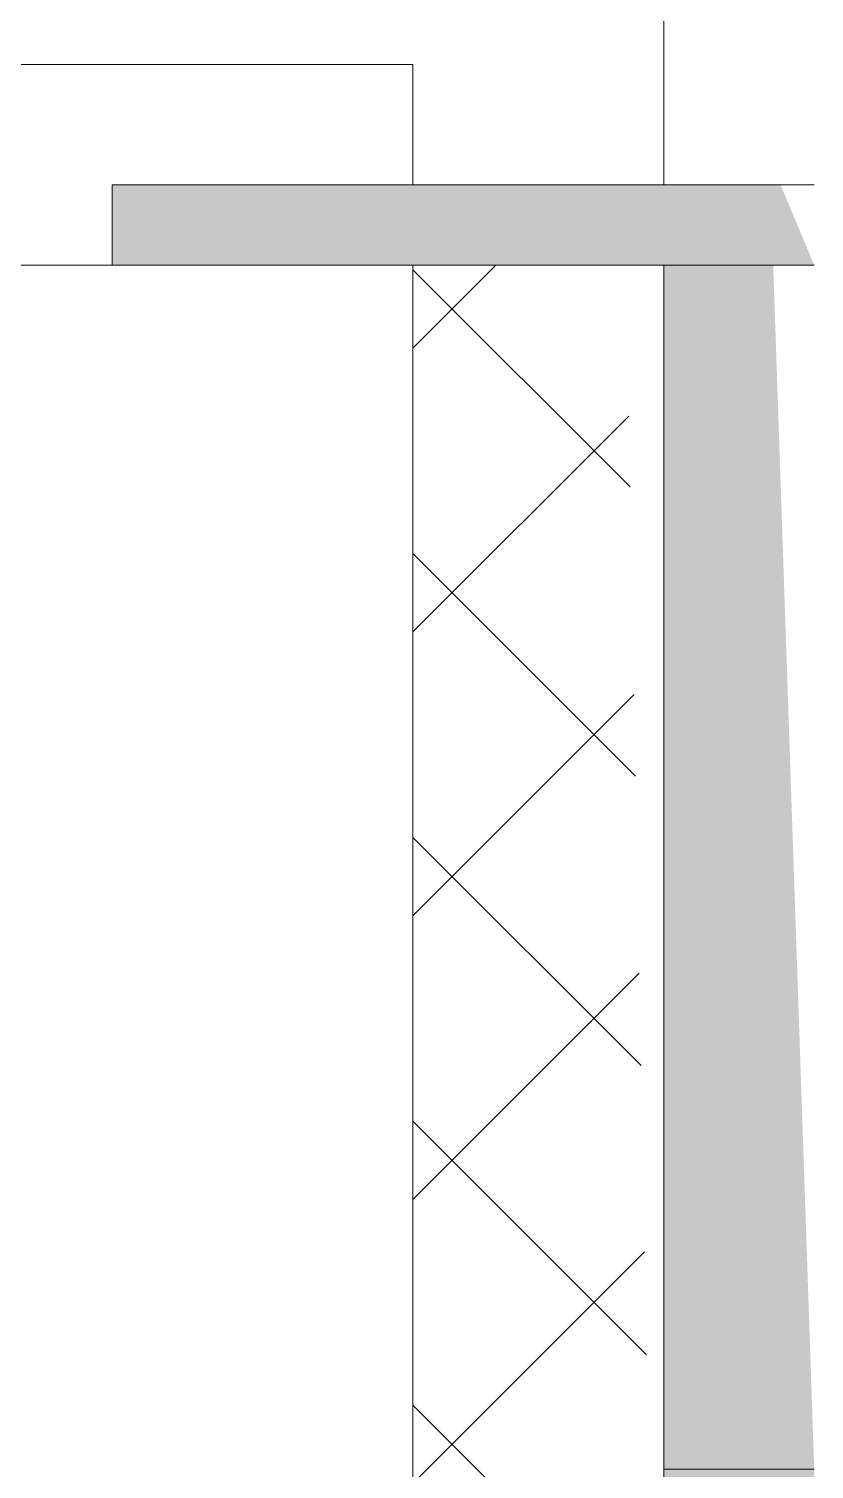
# Model space of a CAD drawing. Header units: millimetres. Extents: x 1322 to 199238, y -8553 to 29000.
# Drawn here: x 157329.5 to 157407.8, y 13480 to 13623.5 of the extents above; entities that cross this region are included whole.
import ezdxf

# ---------------------------------------------------------------- set-up
doc = ezdxf.new("R2010")
doc.units = ezdxf.units.MM
for name, color, linetype, lineweight, true_color in [('A-DOOR-3', 7, 'Continuous', 5, 0xb7b7b7), ('A-DOOR-5', 7, 'Continuous', 5, 0xe2e2e2), ('A-DOOR-6', 7, 'Continuous', 5, 0xaaaaaa), ('A-DOOR-FRAM-3', 7, 'Continuous', 5, 0xe2e2e2), ('A-DOOR-FRAM-4', 7, 'Continuous', 5, 0xaaaaaa), ('A-FLOR-2', 7, 'Continuous', 5, 0xaaaaaa)]:
    doc.layers.add(name, color=color, linetype=linetype, lineweight=lineweight, true_color=true_color)
doc.layers.add('I-WALL-3', color=7, linetype='Continuous', lineweight=5)

# ---------------------------------------------------------------- blocks, each defined once
blk = doc.blocks.new('110_Дверь_СКБ_1Ст_Внутренняя1 - Д-8 950x2100h_охрана-V182-1_10_3_птичка')
at = {"layer": 'A-DOOR-5'}
blk.add_hatch(color=256, dxfattribs=at).paths.add_polyline_path([(462.5, 100), (447.5, 100), (447.5, 20), (462.5, 20)])
at = {"layer": 'A-DOOR-6'}
h = blk.add_hatch(dxfattribs=at)
h.set_pattern_fill('FP_76', color=256, style=0, pattern_type=2)
h.set_pattern_definition([(135, (1826.41, 164.685), (-14.14214, -14.14214), []), (225, (1826.41, 164.685), (14.14214, -14.14214), [])])
h.paths.add_polyline_path([(476.46, 100), (462.5, 100), (466.27, -100), (487.5, -100), (487.5, 100)])
at = {"layer": 'A-DOOR-FRAM-3'}
for points in [[(462.5, 20), (447.5, 20), (451.59, -100), (462.5, -100)], [(466.27, -100), (447.5, -100), (450.86, -108), (517.5, -108), (517.5, -100), (485.51, -100)]]:
    blk.add_hatch(color=256, dxfattribs=at).paths.add_polyline_path(points)
at = {"layer": 'A-DOOR-FRAM-4'}
for p, q in [((462.5, 100), (462.5, -100)), ((487.5, -100), (487.5, 100)), ((462.5, 20), (447.5, 20)), ((462.5, -100), (462.5, 20)), ((447.5, -100), (462.5, -100)), ((517.5, -100), (447.5, -100)), ((462.5, -100), (487.5, -100)), ((517.5, -108), (517.5, -100)), ((447.5, -108), (517.5, -108))]:
    blk.add_line(p, q, dxfattribs=at)

msp = doc.modelspace()

# ---------------------------------------------------------------- hatches: boundary and pattern name
at = {"layer": 'I-WALL-3'}
h = msp.add_hatch(dxfattribs=at)
h.set_pattern_fill('FP_66', color=256, style=0, pattern_type=2)
h.set_pattern_definition([(135, (72227.77, 0), (-353.5534, -353.5534), [])])
h.paths.add_polyline_path([(157337.77, 13400), (157367.77, 13400), (157367.77, 13600), (156927.77, 13600), (156927.77, 13400), (157267.77, 13400)])

# ---------------------------------------------------------------- linework, layer by layer
at = {"layer": 'A-FLOR-2'}
for p, q in [((157392.77, 14080), (157392.77, 13608)), ((143057.77, 13620), (157367.77, 13620)), ((157367.77, 13620), (157367.77, 13608))]:
    msp.add_line(p, q, dxfattribs=at)
at = {"layer": 'I-WALL-3'}
msp.add_line((157337.77, 13600), (143037.77, 13600), dxfattribs=at)

# ---------------------------------------------------------------- block references
at = {"layer": 'A-DOOR-3', "rotation": 180}
msp.add_blockref('110_Дверь_СКБ_1Ст_Внутренняя1 - Д-8 950x2100h_охрана-V182-1_10_3_птичка', (157855.27, 13500), dxfattribs=at)

doc.saveas('drawing.dxf')
